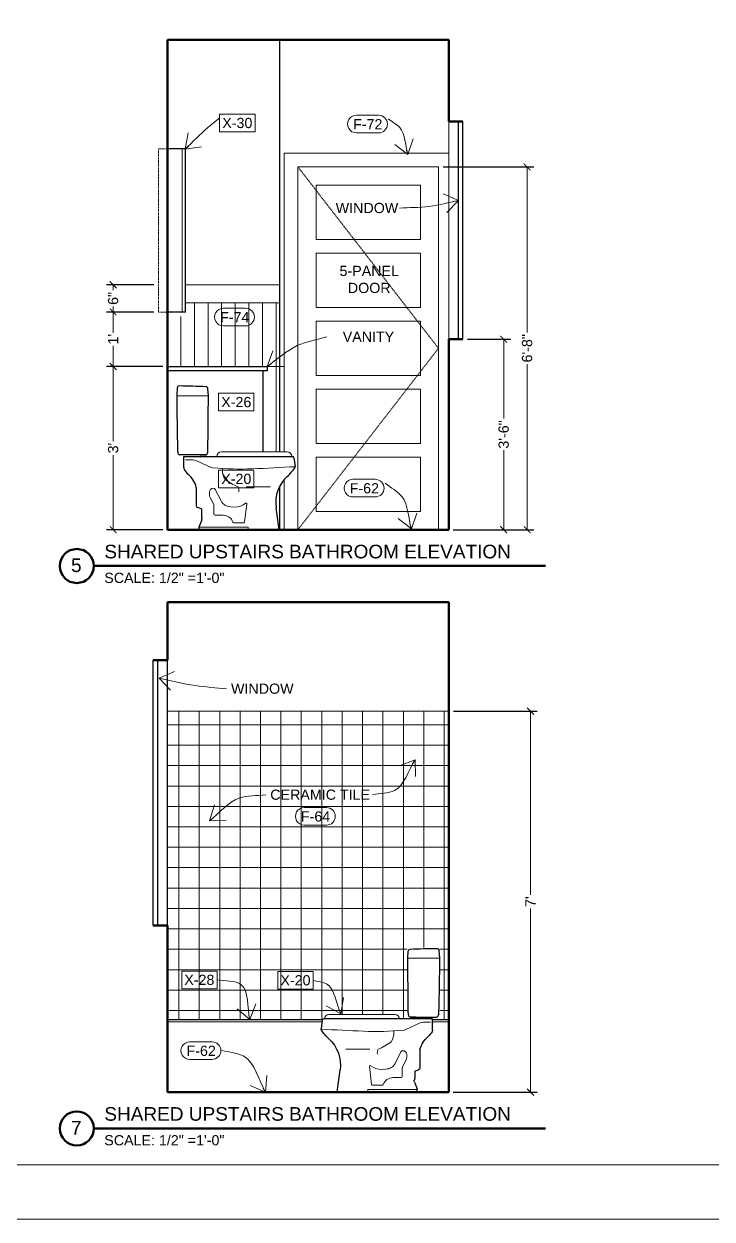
# Model space of a CAD drawing. Header units: inches. Extents: x -4969 to 16721, y 2489 to 24693.
# Drawn here: x 2758.9 to 2910.7, y 3602.5 to 3866 of the extents above; entities that cross this region are included whole.
import ezdxf

# ---------------------------------------------------------------- set-up
doc = ezdxf.new("R2010")
doc.units = ezdxf.units.IN
doc.header["$MEASUREMENT"] = 0
doc.linetypes.add('DASHED2', pattern=[0.375, 0.25, -0.125])
doc.layers.get('0').update_dxf_attribs({"lineweight": 5})
doc.layers.add('0-NPLT', color=1, linetype='Continuous', plot=False)
for name, color, linetype, lineweight in [('1', 1, 'Continuous', 9), ('2', 6, 'Continuous', 20), ('3', 3, 'Continuous', 30), ('5', 4, 'Continuous', 50), ('A-DIMSx', 7, 'Continuous', 9), ('A-SYMB', 7, 'Continuous', 20), ('A-TEXTx', 7, 'Continuous', 20), ('TB-11x17', 7, 'Continuous', 100)]:
    doc.layers.add(name, color=color, linetype=linetype, lineweight=lineweight)
doc.styles.get("Standard").update_dxf_attribs({"font": 'Arial.ttf'})
doc.dimstyles.get("Standard").update_dxf_attribs({"dimtxt": 3, "dimasz": 2, "dimexe": 0.03125, "dimexo": 0.0625, "dimgap": 0.03125, "dimtad": 0, "dimtoh": 1, "dimdec": 4, "dimlfac": 0.9998499999999999, "dimzin": 0, "dimdsep": 46, "dimlunit": 4, "dimtxsty": 'Standard', "dimblk": 'ARCHTICK', "dimblk1": 'ARCHTICK', "dimblk2": 'ARCHTICK', "dimcen": 0.09, "dimclrt": 256, "dimadec": 0, "dimazin": 0, "dimtfac": 1, "dimtdec": 4, "dimtofl": 0, "dimtmove": 0, "dimatfit": 3, "dimfxl": 1, "dimtolj": 1, "dimtzin": 0, "dimarcsym": 0})

# ---------------------------------------------------------------- blocks, each defined once
blk = doc.blocks.new('TOILET round bowl toto')
at = {"layer": '1'}
for p, q in [((20654.12940425106, 1777.339633687983), (20647.15842556051, 1777.339633687983)), ((20650.71309267022, 1763.204895949307), (20649.08818950129, 1763.204895949307)), ((20654.58926847395, 1761.585855198759), (20651.3692826491, 1763.061682035151)), ((20657.19893037641, 1761.000034352189), (20657.19893037641, 1761.300040764967)), ((20657.19893037641, 1761.000034352189), (20657.19893037641, 1761.300040764967)), ((20654.36411266925, 1756.078456494474), (20654.36411266925, 1755.487707353436)), ((20656.92387199447, 1754.149192233636), (20655.65265688708, 1756.683991411017)), ((20662.46196859693, 1757.266167074764), (20667.81311399864, 1757.266167074764)), ((20655.24245146582, 1753.521523419887), (20654.51156733659, 1754.896248759116)), ((20655.34843450796, 1753.096412555219), (20655.34843450796, 1751.275009980492)), ((20658.96518171608, 1752.889290332341), (20659.95500737282, 1752.810544489132)), ((20662.09924246956, 1749.517428120163), (20662.60648713519, 1753.448584310474)), ((20655.62404495924, 1750.999399529218), (20657.39576943358, 1750.999399529218)), ((20652.08050166881, 1748.400809502166), (20662.90794701181, 1748.400809502166)), ((20659.7343947133, 1749.345756476099), (20661.90399650042, 1749.345756476099)), ((20662.90794701181, 1747.810221574367), (20662.90794701181, 1748.400809502166)), ((20662.90794701181, 1748.400809502166), (20662.90794701181, 1747.810221574367))]:
    blk.add_line(p, q, dxfattribs=at)
for centre, radius, start, end in [((20650.71309267022, 1761.629994808507), 1.574901140800444, 65.37643521383075, 90), ((20655.24545845281, 1763.017542425392), 1.574901140800444, 245.3764352138307, 265.0894281409358), ((20661.17721884963, 1832.058844227789), 70.87055133598453, 265.0894281409036, 272.175442975886), ((20661.13618322841, 1761.000034352189), 3.937252851995202, 180, 211.8054615221975), ((20648.92180794005, 2154.680889478553), 393.7252851999103, 272.1754428011005, 273.5444333496896), ((20665.24264756457, 1768.538085677709), 12.16355743819284, 232.2156242444515, 247.9254850756953), ((20655.23031694468, 1756.078456494474), 0.8662042754309996, 90, 180), ((20655.62404616079, 1755.487707353436), 1.259933491535998, 180, 207.997715777149), ((20655.23031694468, 1756.47218571058), 0.472475059326, 26.6340054252124, 90), ((20659.01313656278, 1756.471284805153), 1.838965168160374, 351.014108927818, 25.61007559286537), ((20654.44285731092, 1753.096412555219), 0.9055771970414997, 0, 27.99771577716886), ((20658.96518171608, 1755.17291978575), 2.283629453408999, 206.6340054252158, 270), ((20659.95500737282, 1756.550938629434), 3.740394140301511, 270, 308.5973632765962), ((20662.41124116604, 1753.473777274462), 0.1968646080524999, 352.647639197049, 128.5973632776785), ((20655.62404495924, 1751.275009980492), 0.2756104512734999, 180, 270), ((20657.39576943358, 1748.715770075809), 2.283629453408999, 19.47170216500879, 90), ((20659.7343947133, 1749.542621084151), 0.1968646080524999, 199.4717021650664, 270), ((20661.90399650042, 1749.542621084151), 0.1968646080524999, 270, 352.6476391971803)]:
    blk.add_arc(centre, radius, start, end, dxfattribs=at)
at = {"layer": '3'}
for p, q in [((20647.25132477402, 1779.059910318703), (20647.15816691614, 1777.447863601243)), ((20654.12940425106, 1777.339633687983), (20654.03666240398, 1778.887579262167)), ((20653.60769992872, 1764.346699276386), (20647.73849599368, 1764.346699276386)), ((20648.6944642161, 1763.952973991183), (20672.674559723, 1763.952973991183)), ((20648.6944642161, 1761.492342400448), (20648.6944642161, 1763.952973991183)), ((20648.6944642161, 1761.492342400448), (20648.6944642161, 1763.795483877106)), ((20652.33642310419, 1764.346699276386), (20653.60769992872, 1764.346699276386)), ((20672.9864066185, 1763.682311455844), (20673.25900534674, 1761.764136981575)), ((20672.9864066185, 1763.682311455844), (20673.25900534674, 1761.764136981575)), ((20651.45053806778, 1757.134792558278), (20651.45053806778, 1753.134416322428)), ((20652.59232999523, 1752.428490464356), (20651.74245046782, 1752.721558120571)), ((20669.71939447073, 1747.810221424179), (20669.04955167948, 1752.714357714442)), ((20652.67300557199, 1749.977123993375), (20652.08050166881, 1748.500820642819)), ((20652.59232999523, 1752.428490464356), (20652.59232999523, 1751.078165026961)), ((20652.08050166881, 1747.810221574367), (20652.08050166881, 1748.500820642819)), ((20652.08050166881, 1747.810221574367), (20669.71939444577, 1747.810221574367))]:
    blk.add_line(p, q, dxfattribs=at)
at = {"layer": '3', "lineweight": 5, "ltscale": 0.1}
for p, q in [((20655.98016960999, 1763.952973991194), (20655.98016960999, 1763.952973991194)), ((20656.98016960999, 1764.952973991194), (20671.50357626776, 1764.952973991194)), ((20672.50357626777, 1763.952973991194), (20672.50357626777, 1763.952973991194))]:
    blk.add_line(p, q, dxfattribs=at)
at = {"layer": '3'}
for centre, radius, start, end in [((20647.72300817519, 1779.032652414342), 0.4724703422398833, 89.34841259031285, 176.6926378203188), ((20647.72300817519, 1779.032652414342), 0.4724703422398833, 89.34841259031285, 176.6926378203188), ((20645.93738774485, 1622.025162132426), 157.4901140799657, 87.2155296077504, 89.34841259027313), ((20653.56515552328, 1778.857421580747), 0.4724703422398977, 3.659665350653898, 87.21552960764564), ((20653.56515552328, 1778.857421580747), 0.4724703422398977, 3.659665350653898, 87.21552960764564), ((21158.99970257893, 1778.616930785871), 511.8428707598886, 180.1308656967059, 181.4877725052923), ((16172.75348621101, 1813.336970268664), 4481.52049276026, 359.3861939212223, 359.5397727975946), ((20649.88773148142, 1765.394088142636), 2.559214353799439, 181.4877724920064, 199.7529937636618), ((20647.73849599368, 1764.622306976026), 0.2756076996399401, 199.7529937636445, 270), ((20653.60769992872, 1764.622306976026), 0.2756076996399401, 270, 340.2470062363554), ((20651.45846444097, 1765.394088142636), 2.559214353799439, 340.2470062363382, 358.5122275079936), ((20649.48191478649, 1761.492342400448), 0.7874505703943161, 180, 207.6604498993064), ((20649.48191478649, 1761.492342400448), 0.7874505703943161, 180, 207.6604498993064), ((20651.92301155474, 1762.771798135585), 3.543527566803951, 207.6604498992953, 229.9144776390019), ((20651.92301155474, 1762.771798135585), 3.543527566803951, 207.6604498992953, 229.9144776390019), ((20663.52335453205, 1768.268215258691), 11.81175855599742, 312.6123634443859, 324.9365080548072), ((20672.86919672737, 1761.708739865545), 0.3937252852030641, 324.9365080545363, 8.088349598246706), ((20672.86919672737, 1761.708739865545), 0.3937252852030641, 324.9365080545363, 8.088349598246706), ((20646.09178356709, 1755.843439840507), 5.512153992795647, 13.54881382675672, 49.91447763898183), ((20646.09178356709, 1755.843439840507), 5.512153992795647, 23.98075971830359, 49.91447763898183), ((20676.85169356851, 1753.780031299226), 7.874584322099997, 132.6123634443878, 187.7777473274199), ((20651.88364020549, 1753.131000326101), 0.4331021377154999, 180, 250.9740475012691), ((20655.26968866474, 1751.078165026961), 2.677358669513998, 180, 195.6988847511109), ((20652.12364055909, 1750.193916861666), 0.5905938241575, 338.4645955575934, 15.69888475112564)]:
    blk.add_arc(centre, radius, start, end, dxfattribs=at)
at = {"layer": '3', "lineweight": 5, "ltscale": 0.1}
for centre, start, end in [((20656.98016960999, 1763.952973991194), 90, 180), ((20671.50357626776, 1763.952973991194), 0, 90)]:
    blk.add_arc(centre, 1, start, end, dxfattribs=at)
at = {"layer": '3', "color": 7, "linetype": 'Continuous'}
blk.add_arc((20672.6627429197, 1763.624201854717), 0.3288387380825566, 10.17827480007105, 88.84682329577728, dxfattribs=at)
blk = doc.blocks.new('_ArchTick')
at = {"color": 0, "linetype": 'ByBlock', "lineweight": 0, "const_width": 0.15}
blk.add_lwpolyline([(-0.5, -0.5), (0.5, 0.5)], dxfattribs=at)
blk = doc.blocks.new('*D263')
at = {"layer": 'A-DIMSx', "color": 0, "lineweight": -2, "ltscale": 0.1, "transparency": 16777216}
for p, q in [((2853.662380792675, 3714.500897461995), (2872.125933519382, 3714.500897461995)), ((2853.599880792675, 3630.500897461996), (2872.125933519382, 3630.500897461996))]:
    blk.add_line(p, q, dxfattribs=at)
at = {"layer": 'A-DIMSx', "color": 0, "lineweight": 5, "ltscale": 0.1, "transparency": 16777216}
for p, q in [((2870.625933519382, 3714.500897461995), (2870.625933519382, 3674.02690360115)), ((2870.625933519382, 3630.500897461996), (2870.625933519382, 3670.974891322842))]:
    blk.add_line(p, q, dxfattribs=at)
at = {"layer": 'Defpoints', "color": 0, "ltscale": 0.1, "transparency": 16777216}
for p in [(2852.662380792674, 3714.500897461995), (2870.625933519382, 3714.500897461995), (2852.599880792674, 3630.500897461996)]:
    blk.add_point(p, dxfattribs=at)
at = {"layer": 'A-DIMSx', "color": 0, "lineweight": 5, "ltscale": 0.1, "transparency": 16777216, "xscale": 1.5, "yscale": 1.5, "zscale": 1.5}
for p, rotation in [((2870.625933519382, 3714.500897461995), 90), ((2870.625933519382, 3630.500897461996), 270)]:
    blk.add_blockref('_ArchTick', p, dxfattribs=dict(at, rotation=rotation))
at = {"layer": 'A-DIMSx', "ltscale": 0.1, "transparency": 16777216, "insert": (2870.625933519381, 3672.500897461996), "char_height": 2.25, "attachment_point": 5, "rotation": 90}
blk.add_mtext("\\A1;7'", dxfattribs=at)
blk = doc.blocks.new('CALLOUT - FINISHES')
at = {"layer": 'A-SYMB', "lineweight": 20, "ltscale": 0.1}
for p, q in [((6510.708463419925, 5650.464755235697), (6520.502692053982, 5650.46475523569)), ((6520.502692053973, 5642.670526601634), (6510.708463419925, 5642.670526601641))]:
    blk.add_line(p, q, dxfattribs=at)
for centre, start, end in [((6510.708463419927, 5646.567640918669), 90.00000000002674, 270.0000000000802), ((6520.502692053977, 5646.567640918662), 269.9999999999465, 89.99999999991977)]:
    blk.add_arc(centre, 3.897114317028353, start, end, dxfattribs=at)
blk = doc.blocks.new('CALLOUT - EQUIPMENT')
at = {"layer": 'A-SYMB', "lineweight": 20, "ltscale": 0.1}
for p, q in [((6507.920850030668, 5642.869332890093), (6523.50930729878, 5642.869332890071)), ((6507.920850030668, 5635.075104256036), (6507.920850030668, 5642.869332890093)), ((6523.50930729878, 5635.075104256013), (6523.50930729878, 5642.869332890071)), ((6523.50930729878, 5635.075104256013), (6507.920850030668, 5635.075104256036))]:
    blk.add_line(p, q, dxfattribs=at)
blk = doc.blocks.new('*D264')
at = {"layer": 'A-DIMSx', "color": 0, "lineweight": -2, "ltscale": 0.1, "transparency": 16777216}
for p, q in [((2789.599880792676, 3790.500897461996), (2777.114849710283, 3790.500897461996)), ((2789.599880792676, 3754.500897461996), (2777.114849710283, 3754.500897461996))]:
    blk.add_line(p, q, dxfattribs=at)
at = {"layer": 'A-DIMSx', "color": 0, "lineweight": 5, "ltscale": 0.1, "transparency": 16777216}
for p, q in [((2778.614849710284, 3790.500897461996), (2778.614849710284, 3774.035344938122)), ((2778.614849710284, 3754.500897461996), (2778.614849710284, 3770.96644998587))]:
    blk.add_line(p, q, dxfattribs=at)
at = {"layer": 'Defpoints', "color": 0, "ltscale": 0.1, "transparency": 16777216}
for p in [(2778.614849710284, 3790.500897461996), (2790.599880792676, 3790.500897461996), (2790.599880792676, 3754.500897461996)]:
    blk.add_point(p, dxfattribs=at)
at = {"layer": 'A-DIMSx', "color": 0, "lineweight": 5, "ltscale": 0.1, "transparency": 16777216, "xscale": 1.5, "yscale": 1.5, "zscale": 1.5}
for p, rotation in [((2778.614849710284, 3790.500897461996), 90), ((2778.614849710284, 3754.500897461996), 270)]:
    blk.add_blockref('_ArchTick', p, dxfattribs=dict(at, rotation=rotation))
at = {"layer": 'A-DIMSx', "ltscale": 0.1, "transparency": 16777216, "insert": (2778.614849710283, 3772.500897461997), "char_height": 2.25, "attachment_point": 5, "rotation": 90}
blk.add_mtext("\\A1;3'", dxfattribs=at)
blk = doc.blocks.new('*D265')
at = {"layer": 'A-DIMSx', "color": 0, "lineweight": -2, "ltscale": 0.1, "transparency": 16777216}
for p, q in [((2787.599880792676, 3802.500897461996), (2777.114849710283, 3802.500897461996)), ((2789.599880792676, 3790.500897461996), (2777.114849710283, 3790.500897461996))]:
    blk.add_line(p, q, dxfattribs=at)
at = {"layer": 'A-DIMSx', "color": 0, "lineweight": 5, "ltscale": 0.1, "transparency": 16777216}
for p, q in [((2778.614849710284, 3802.500897461996), (2778.614849710284, 3797.930211923115)), ((2778.614849710284, 3790.500897461996), (2778.614849710284, 3795.071583000878))]:
    blk.add_line(p, q, dxfattribs=at)
at = {"layer": 'Defpoints', "color": 0, "ltscale": 0.1, "transparency": 16777216}
for p in [(2778.614849710284, 3802.500897461996), (2788.599880792677, 3802.500897461996), (2790.599880792676, 3790.500897461996)]:
    blk.add_point(p, dxfattribs=at)
at = {"layer": 'A-DIMSx', "color": 0, "lineweight": 5, "ltscale": 0.1, "transparency": 16777216, "xscale": 1.5, "yscale": 1.5, "zscale": 1.5}
for p, rotation in [((2778.614849710284, 3802.500897461996), 90), ((2778.614849710284, 3790.500897461996), 270)]:
    blk.add_blockref('_ArchTick', p, dxfattribs=dict(at, rotation=rotation))
at = {"layer": 'A-DIMSx', "ltscale": 0.1, "transparency": 16777216, "insert": (2778.614849710283, 3796.500897461996), "char_height": 2.25, "attachment_point": 5, "rotation": 90}
blk.add_mtext("\\A1;1'", dxfattribs=at)
blk = doc.blocks.new('*D266')
at = {"layer": 'A-DIMSx', "color": 0, "lineweight": -2, "ltscale": 0.1, "transparency": 16777216}
for p, q in [((2787.599880792676, 3808.500899511662), (2777.114849710283, 3808.500899511662)), ((2787.599880792676, 3802.500897461996), (2777.114849710283, 3802.500897461996))]:
    blk.add_line(p, q, dxfattribs=at)
at = {"layer": 'A-DIMSx', "color": 0, "lineweight": 5, "ltscale": 0.1, "transparency": 16777216}
for p, q in [((2778.614849710284, 3808.500899511662), (2778.614849710284, 3807.300096986147)), ((2778.614849710284, 3802.500897461996), (2778.614849710284, 3803.701699987511))]:
    blk.add_line(p, q, dxfattribs=at)
at = {"layer": 'Defpoints', "color": 0, "ltscale": 0.1, "transparency": 16777216}
for p in [(2778.614849710284, 3808.500899511662), (2788.599880792677, 3808.500899511662), (2788.599880792677, 3802.500897461996)]:
    blk.add_point(p, dxfattribs=at)
at = {"layer": 'A-DIMSx', "color": 0, "lineweight": 5, "ltscale": 0.1, "transparency": 16777216, "xscale": 1.5, "yscale": 1.5, "zscale": 1.5}
for p, rotation in [((2778.614849710284, 3808.500899511662), 90), ((2778.614849710284, 3802.500897461996), 270)]:
    blk.add_blockref('_ArchTick', p, dxfattribs=dict(at, rotation=rotation))
at = {"layer": 'A-DIMSx', "ltscale": 0.1, "transparency": 16777216, "insert": (2778.614849710283, 3805.50089848683), "char_height": 2.25, "attachment_point": 5, "rotation": 90}
blk.add_mtext('\\A1;6"', dxfattribs=at)
blk = doc.blocks.new('*D267')
at = {"layer": 'A-DIMSx', "color": 0, "lineweight": -2, "ltscale": 0.1, "transparency": 16777216}
for p, q in [((2851.349880792675, 3834.500897461996), (2871.384668087902, 3834.500897461996)), ((2853.599880792669, 3754.500897461996), (2871.384668087902, 3754.500897461996))]:
    blk.add_line(p, q, dxfattribs=at)
at = {"layer": 'A-DIMSx', "color": 0, "lineweight": 5, "ltscale": 0.1, "transparency": 16777216}
for p, q in [((2869.884668087902, 3834.500897461996), (2869.884668087902, 3797.997572086825)), ((2869.884668087902, 3754.500897461996), (2869.884668087902, 3791.004222837166))]:
    blk.add_line(p, q, dxfattribs=at)
at = {"layer": 'Defpoints', "color": 0, "ltscale": 0.1, "transparency": 16777216}
for p in [(2850.349880792675, 3834.500897461996), (2852.599880792669, 3754.500897461996), (2869.884668087902, 3754.500897461996)]:
    blk.add_point(p, dxfattribs=at)
at = {"layer": 'A-DIMSx', "color": 0, "lineweight": 5, "ltscale": 0.1, "transparency": 16777216, "xscale": 1.5, "yscale": 1.5, "zscale": 1.5}
for p, rotation in [((2869.884668087902, 3834.500897461996), 90), ((2869.884668087902, 3754.500897461996), 270)]:
    blk.add_blockref('_ArchTick', p, dxfattribs=dict(at, rotation=rotation))
at = {"layer": 'A-DIMSx', "ltscale": 0.1, "transparency": 16777216, "insert": (2869.884668087901, 3794.500897461997), "char_height": 2.25, "attachment_point": 5, "rotation": 90}
blk.add_mtext('\\A1;6\'-8"', dxfattribs=at)
blk = doc.blocks.new('*D268')
at = {"layer": 'A-DIMSx', "color": 0, "lineweight": -2, "ltscale": 0.1, "transparency": 16777216}
for p, q in [((2856.724880792673, 3796.500897461996), (2866.22551875781, 3796.500897461996)), ((2856.724880792675, 3754.500897461996), (2866.22551875781, 3754.500897461996))]:
    blk.add_line(p, q, dxfattribs=at)
at = {"layer": 'A-DIMSx', "color": 0, "lineweight": 5, "ltscale": 0.1, "transparency": 16777216}
for p, q in [((2864.72551875781, 3796.500897461996), (2864.72551875781, 3778.990665538394)), ((2864.72551875781, 3754.500897461996), (2864.72551875781, 3772.011129385598))]:
    blk.add_line(p, q, dxfattribs=at)
at = {"layer": 'Defpoints', "color": 0, "ltscale": 0.1, "transparency": 16777216}
for p in [(2855.724880792673, 3796.500897461996), (2855.724880792675, 3754.500897461996), (2864.72551875781, 3754.500897461996)]:
    blk.add_point(p, dxfattribs=at)
at = {"layer": 'A-DIMSx', "color": 0, "lineweight": 5, "ltscale": 0.1, "transparency": 16777216, "xscale": 1.5, "yscale": 1.5, "zscale": 1.5}
for p, rotation in [((2864.72551875781, 3796.500897461996), 90), ((2864.72551875781, 3754.500897461996), 270)]:
    blk.add_blockref('_ArchTick', p, dxfattribs=dict(at, rotation=rotation))
at = {"layer": 'A-DIMSx', "ltscale": 0.1, "transparency": 16777216, "insert": (2864.725518757809, 3775.500897461996), "char_height": 2.25, "attachment_point": 5, "rotation": 90}
blk.add_mtext('\\A1;3\'-6"', dxfattribs=at)
blk = doc.blocks.new('BORDER 11X17')
at = {"layer": '0-NPLT', "lineweight": 9, "ltscale": 0.1}
blk.add_lwpolyline([(29864.73923270171, -10461.77209107513), (29048.73923270172, -10461.77209107513), (29048.73923270172, -10989.77209107513), (29864.73923270171, -10989.77209107513), (29864.73923270171, -10461.77209107513)], dxfattribs=at)
blk.add_lwpolyline([(29792.73923270172, -10473.77209107513), (29078.73923270172, -10473.77209107513), (29078.73923270172, -10977.77209107513), (29792.73923270172, -10977.77209107513)], close=True, dxfattribs=at)

msp = doc.modelspace()

# ---------------------------------------------------------------- hatches: boundary and pattern name
at = {"layer": '1', "ltscale": 0.25}
h = msp.add_hatch(dxfattribs=at)
h.set_pattern_fill('ANSI31', color=256, scale=24.00000000000001, angle=44.99999999999999, style=0)
h.set_pattern_definition([(90, (48.53256833198997, 6.859202270875357), (-3, 2e-16), [])])
h.paths.add_polyline_path([(2815.349880792676, 3771.6436500291), (2815.349880792676, 3804.500898598385), (2794.599880792676, 3804.500899511662), (2794.599880792676, 3801.500897461996), (2790.599880792676, 3801.500897461996), (2790.599880792676, 3790.500897461996), (2812.599880792676, 3790.500897461996), (2812.599880792676, 3789.500897461997), (2811.599880792676, 3789.500897461997), (2811.599880792676, 3771.6436500291)])
h = msp.add_hatch(dxfattribs=at)
h.set_pattern_fill('ANSI37', color=256, scale=36, angle=135, style=0)
h.set_pattern_definition([(180, (61.59980232572729, 7.985083663510977), (-6e-16, -4.5), []), (270, (61.59980232572729, 7.985083663510977), (4.5, -8e-16), [])])
h.paths.add_polyline_path([(2852.599880792674, 3646.500897461996), (2852.599880792674, 3714.500897461995), (2790.599880792678, 3714.500897461999), (2790.599880792681, 3646.500897461996), (2824.774884971787, 3646.500897461996, -0.2419109603353099), (2825.039434142588, 3646.643650029088), (2825.205218796277, 3646.643650029092, -0.4142135623759197), (2826.205218796276, 3647.643650029099), (2840.728625454049, 3647.643650029099, -0.4142135623759197), (2841.728625454049, 3646.643650029092), (2843.473179411902, 3646.643650029088), (2843.473179411902, 3662.36280661689), (2850.666630955191, 3662.36280661689), (2850.666630955191, 3646.500897461996)])

# ---------------------------------------------------------------- linework, layer by layer
at = {"layer": '1', "linetype": 'DASHED2', "ltscale": 0.25}
for p, q in [((2788.599880792677, 3802.500897461996), (2788.599880792677, 3838.500897461996)), ((2788.599880792677, 3838.500897461996), (2790.599880792676, 3838.500897461996)), ((2850.349880792675, 3794.500897461996), (2819.349880792675, 3834.500897461996)), ((2790.599880792676, 3802.500897461996), (2788.599880792677, 3802.500897461996)), ((2819.349880792675, 3754.500897461996), (2850.349880792675, 3794.500897461996))]:
    msp.add_line(p, q, dxfattribs=at)
at = {"layer": '1'}
for p, q in [((2816.349880792675, 3837.500897461996), (2852.599880792674, 3837.500897461996)), ((2816.349880792675, 3771.6436500291), (2816.349880792675, 3837.500897461996)), ((2815.349880792676, 3804.500898598385), (2794.599880792676, 3804.500899511662))]:
    msp.add_line(p, q, dxfattribs=at)
at = {"layer": '1', "ltscale": 0.25}
msp.add_line((2823.349880792675, 3818.500897461996), (2846.349880792674, 3818.500897461996), dxfattribs=at)
at = {"layer": '1', "ltscale": 0.1}
for p, q in [((2790.599880792682, 3646.000897461995), (2824.774884971787, 3646.000897461995)), ((2849.014330847946, 3646.000897461995), (2852.599880792674, 3646.000897461995))]:
    msp.add_line(p, q, dxfattribs=at)
at = {"layer": '1', "ltscale": 0.25}
for points in [[(2823.349880792675, 3830.500897461996), (2823.349880792675, 3818.500897461996), (2846.349880792674, 3818.500897461996), (2846.349880792674, 3830.500897461996)], [(2823.349880792675, 3815.500897461996), (2823.349880792675, 3803.500897461996), (2846.349880792674, 3803.500897461996), (2846.349880792674, 3815.500897461996)], [(2823.349880792675, 3800.500897461996), (2823.349880792675, 3788.500897461996), (2846.349880792674, 3788.500897461996), (2846.349880792674, 3800.500897461996)], [(2823.349880792675, 3785.500897461997), (2823.349880792675, 3773.500897461996), (2846.349880792674, 3773.500897461996), (2846.349880792674, 3785.500897461997)], [(2823.349880792675, 3770.500897461996), (2823.349880792675, 3758.500897461996), (2846.349880792674, 3758.500897461996), (2846.349880792674, 3770.500897461996)]]:
    msp.add_lwpolyline(points, close=True, dxfattribs=at)
at = {"layer": '2', "ltscale": 0.25}
for p, q in [((2852.599880792673, 3844.500897461996), (2852.599880792673, 3796.500897461996)), ((2793.849880792676, 3802.500897461996), (2793.849880792676, 3838.500897461996))]:
    msp.add_line(p, q, dxfattribs=at)
at = {"layer": '2'}
for p, q in [((2819.349880792675, 3754.500897461996), (2819.349880792675, 3834.500897461996)), ((2819.349880792675, 3834.500897461996), (2850.349880792675, 3834.500897461996)), ((2850.349880792675, 3834.500897461996), (2850.349880792675, 3754.500897461996)), ((2815.349880792675, 3808.500898598385), (2794.599880792676, 3808.500899511662)), ((2816.349880792675, 3754.500897461996), (2816.349880792675, 3765.579099896602)), ((2790.599880792678, 3714.500897462), (2852.599880792674, 3714.500897461995))]:
    msp.add_line(p, q, dxfattribs=at)
at = {"layer": '3'}
for p, q in [((2815.349880792676, 3771.6436500291), (2815.349880792675, 3862.500897461996)), ((2854.724880792675, 3796.500897461996), (2854.724880792675, 3844.500897461996)), ((2855.724880792675, 3796.500897461996), (2855.724880792675, 3844.500897461996)), ((2815.349880792676, 3754.500897461996), (2815.349880792676, 3764.091496746555)), ((2787.474880792677, 3667.250897461996), (2787.474880792677, 3725.750897461995)), ((2788.474880792676, 3667.250897461996), (2788.474880792676, 3725.750897461995))]:
    msp.add_line(p, q, dxfattribs=at)
at = {"layer": '3', "ltscale": 0.25}
for p, q in [((2794.599880792676, 3838.500897461996), (2790.599880792676, 3838.500897461996)), ((2794.599880792676, 3802.500897461996), (2794.599880792676, 3838.500897461996)), ((2794.599880792676, 3802.500897461996), (2790.599880792676, 3802.500897461996)), ((2790.59988079268, 3667.250897461996), (2790.599880792677, 3725.750897461995))]:
    msp.add_line(p, q, dxfattribs=at)
at = {"layer": '3', "ltscale": 0.1}
for p, q in [((2790.599880792676, 3790.500897461996), (2812.599880792676, 3790.500897461996)), ((2811.599880792676, 3789.500897461997), (2790.599880792676, 3789.500897461997)), ((2812.599880792676, 3789.500897461997), (2811.599880792676, 3789.500897461997)), ((2811.599880792676, 3789.500897461997), (2811.599880792676, 3771.6436500291)), ((2812.599880792676, 3790.500897461996), (2812.599880792676, 3789.500897461997)), ((2790.599880792682, 3646.500897461996), (2824.774884971787, 3646.500897461996)), ((2849.014330847946, 3646.500897461996), (2852.599880792674, 3646.500897461996))]:
    msp.add_line(p, q, dxfattribs=at)
at = {"layer": '5'}
for p, q in [((2852.599880792674, 3862.500897462), (2790.599880792676, 3862.500897461993)), ((2790.599880792676, 3754.500897461996), (2790.599880792676, 3862.500897461993)), ((2852.599880792674, 3862.500897462), (2852.599880792674, 3844.500897461996)), ((2855.724880792673, 3844.500897461996), (2852.599880792673, 3844.500897461996)), ((2855.724880792673, 3796.500897461996), (2852.599880792673, 3796.500897461996)), ((2852.599880792672, 3796.500897461996), (2852.599880792669, 3754.500897461996)), ((2790.599880792676, 3754.500897461996), (2852.599880792669, 3754.500897461996)), ((2790.599880792676, 3738.500897462003), (2852.599880792674, 3738.500897461996)), ((2790.599880792676, 3738.500897462003), (2790.599880792677, 3725.750897461995)), ((2852.599880792674, 3630.500897461996), (2852.599880792674, 3738.500897461996)), ((2787.474880792677, 3725.750897461995), (2790.599880792676, 3725.750897461995)), ((2787.474880792677, 3667.250897461996), (2790.599880792676, 3667.250897461996)), ((2790.59988079268, 3667.250897461996), (2790.599880792682, 3630.500897461996)), ((2852.599880792674, 3630.500897461996), (2790.599880792682, 3630.500897461996))]:
    msp.add_line(p, q, dxfattribs=at)
at = {"layer": '5', "ltscale": 0.1}
for p, q in [((2774.281602914768, 3746.500897461996), (2873.969354943183, 3746.500897461996)), ((2774.281602914768, 3622.500897461974), (2873.969354943183, 3622.500897461974))]:
    msp.add_line(p, q, dxfattribs=at)
for centre in [(2770.599880792649, 3746.500897461996), (2770.599880792649, 3622.500897461974)]:
    msp.add_circle(centre, 3.75, dxfattribs=at)

# ---------------------------------------------------------------- block references
at = {"ltscale": 0.1}
for name, p in [('BORDER 11X17', (-26582.73915423477, 14592.27298853712)), ('TOILET round bowl toto', (-17854.50903347869, 2006.690676037906))]:
    msp.add_blockref(name, p, dxfattribs=at)
at = {"ltscale": 0.1, "xscale": -1}
msp.add_blockref('TOILET round bowl toto', (23497.70879506404, 1882.690676037905), dxfattribs=at)
at = {"layer": '2', "ltscale": 0.25, "xscale": 0.5, "yscale": 0.5, "zscale": 0.5}
for name, p in [('CALLOUT - EQUIPMENT', (-451.8589763228205, 1024.681671948818)), ('CALLOUT - FINISHES', (-423.1059665739028, 1020.663639068428)), ('CALLOUT - FINISHES', (-452.4268090098678, 978.1071975282601)), ('CALLOUT - EQUIPMENT', (-452.0898674616939, 963.1455326663008)), ('CALLOUT - EQUIPMENT', (-452.0898674616939, 946.2144635533386)), ('CALLOUT - FINISHES', (-423.8573923153344, 940.380909328012)), ('CALLOUT - FINISHES', (-434.6087450577949, 868.0197619858923)), ('CALLOUT - EQUIPMENT', (-460.2336434012927, 835.7676256587364)), ('CALLOUT - EQUIPMENT', (-439.0442800812702, 835.6524660754757)), ('CALLOUT - FINISHES', (-459.8322584877339, 816.3547926434635))]:
    msp.add_blockref(name, p, dxfattribs=at)

# ---------------------------------------------------------------- texts
at = {"ltscale": 0.1, "char_height": 3}
for s, insert, width, attachment_point in [('SHARED UPSTAIRS BATHROOM ELEVATION ', (2776.674804251417, 3751.186474194208), 156.1073296032577, 1), ('5', (2770.493958392363, 3746.648202475084), 5.575289044808869, 5), ('SHARED UPSTAIRS BATHROOM ELEVATION ', (2776.674804251417, 3627.186474194186), 156.1073296032577, 1), ('7', (2770.493958392363, 3622.648202475062), 5.575289044808869, 5)]:
    msp.add_mtext(s, dxfattribs=dict(at, insert=insert, width=width, attachment_point=attachment_point))
at = {"layer": 'A-SYMB', "ltscale": 0.5, "char_height": 2.25, "width": 1.821971045805184, "attachment_point": 5}
for s, insert in [('{X-30}', (2805.99856300954, 3844.167781235343)), ('{F-72}', (2834.751572758456, 3843.904429833127)), ('{F-74}', (2805.430730322493, 3801.34798829296)), ('{X-26}', (2805.767671870667, 3782.631641952826)), ('{X-20}', (2805.767671870667, 3765.700572839864)), ('{F-62}', (2834.000147017025, 3763.621700092711)), ('{F-64}', (2823.248794274566, 3691.260552750593)), ('{X-28}', (2797.623895931068, 3655.253734945262)), ('{X-20}', (2818.81325925109, 3655.138575362001)), ('{F-62}', (2798.025280844625, 3639.595583408163))]:
    msp.add_mtext(s, dxfattribs=dict(at, insert=insert))
at = {"layer": 'A-TEXTx', "ltscale": 0.25, "char_height": 2.25}
for s, insert, attachment_point in [('{WINDOW}', (2834.584607234081, 3825.422223844102), 5), ('{5-PANEL\\PDOOR}', (2835.080553376674, 3809.672131659671), 5), ('{VANITY}', (2834.908147270371, 3797.050198951683), 5), ('{WINDOW}', (2804.606918809201, 3719.432909919389), 4), ('{CERAMIC TILE}', (2813.263313301458, 3696.06063110699), 4)]:
    msp.add_mtext(s, dxfattribs=dict(at, insert=insert, attachment_point=attachment_point))
at = {"layer": 'TB-11x17', "ltscale": 0.5, "char_height": 2.25, "width": 36.53808997803208, "attachment_point": 1}
for insert in [(2776.659077383997, 3745.011813793284), (2776.659077383997, 3621.011813793262)]:
    msp.add_mtext('{SCALE: 1/2" =1\'-0"}', dxfattribs=dict(at, insert=insert))

# ---------------------------------------------------------------- dimensions: what is measured, and where the dimension line sits
at = {"layer": 'A-DIMSx', "ltscale": 0.1}
for base, p1, p2, picture, middle in [((2869.884668087902, 3754.500897461996), (2850.349880792675, 3834.500897461996), (2852.599880792669, 3754.500897461996), '*D267', (2869.884668087901, 3794.500897461997)), ((2778.614849710284, 3808.500899511662), (2788.599880792677, 3802.500897461996), (2788.599880792677, 3808.500899511662), '*D266', (2778.614849710283, 3805.50089848683)), ((2778.614849710284, 3802.500897461996), (2790.599880792676, 3790.500897461996), (2788.599880792677, 3802.500897461996), '*D265', (2778.614849710283, 3796.500897461996)), ((2864.72551875781, 3754.500897461996), (2855.724880792673, 3796.500897461996), (2855.724880792675, 3754.500897461996), '*D268', (2864.725518757809, 3775.500897461996)), ((2778.614849710284, 3790.500897461996), (2790.599880792676, 3754.500897461996), (2790.599880792676, 3790.500897461996), '*D264', (2778.614849710283, 3772.500897461997)), ((2870.625933519382, 3714.500897461995), (2852.599880792674, 3630.500897461996), (2852.662380792674, 3714.500897461995), '*D263', (2870.625933519381, 3672.500897461996))]:
    dim = msp.add_linear_dim(base=base, p1=p1, p2=p2, angle=90, dimstyle='Standard', override={"dimtxt": 2.25, "dimasz": 1.5, "dimexe": 1.5, "dimexo": 1, "dimgap": 0.5, "dimlfac": -47.9928, "dimlwd": 5}, dxfattribs=at)
    dim.commit()
    dim.dimension.update_dxf_attribs({"geometry": picture, "text_midpoint": middle})

# ---------------------------------------------------------------- leaders
at = {"layer": 'A-TEXTx', "path_type": 1, "annotation_type": 0, "has_hookline": 1}
for points, hookline_direction, text_width in [([(2794.49021813458, 3838.391234803899), (2799.505751065288, 3843.183850408087), (2802.101448692513, 3845.293662627986)], 0, 21.68042291950887), ([(2843.607605305049, 3837.207220181675), (2841.791484894605, 3843.169878441424), (2839.241787314517, 3845.076623750497)], 1, 21.68042291950887), ([(2854.724880792675, 3827.098346518678), (2848.312509518767, 3825.785285837208), (2841.72972268182, 3825.422223844102)], 1, 13.71793997271487), ([(2812.599880792676, 3790.500897461996), (2819.217284317933, 3795.083588735032), (2825.740911460453, 3797.050198951683)], 0, 11.31446111869031), ([(2844.369813809316, 3754.679655822265), (2842.269982498786, 3761.801150750261), (2838.608718317512, 3764.744600936649)], 1, 21.68042291950887), ([(2788.752469460961, 3721.766343985324), (2796.736098395279, 3720.131308921735), (2803.606918809201, 3719.432909919389)], 0, 13.71793997271487), ([(2845.183395749034, 3703.730465874418), (2840.661944761604, 3697.011752927919), (2835.822035855472, 3696.055681917012)], 1, 21.68042291950887), ([(2799.869192800385, 3690.347930065686), (2806.415432509663, 3695.329879256171), (2812.263313301458, 3696.06063110699)], 0, 21.68042291950887), ([(2808.760389981173, 3646.500897461996), (2806.805316106526, 3654.242623766398), (2801.521010248098, 3655.253734945257)], 1, 37.25545702592088), ([(2828.808123311902, 3647.75415283277), (2825.625754214119, 3654.338136515453), (2822.710373568121, 3655.138575361997)], 1, 21.68042291950887), ([(2812.21884750969, 3630.500897461996), (2807.432234836037, 3638.406349449457), (2802.609689240665, 3639.702763758079)], 0, 21.68042291950887)]:
    msp.add_leader(points, dimstyle='Standard', override={"dimasz": 3, "dimgap": 1, "dimldrblk": 'Open90', "dimlwd": -1}, dxfattribs=dict(at, hookline_direction=hookline_direction, text_width=text_width))

doc.saveas('drawing.dxf')
